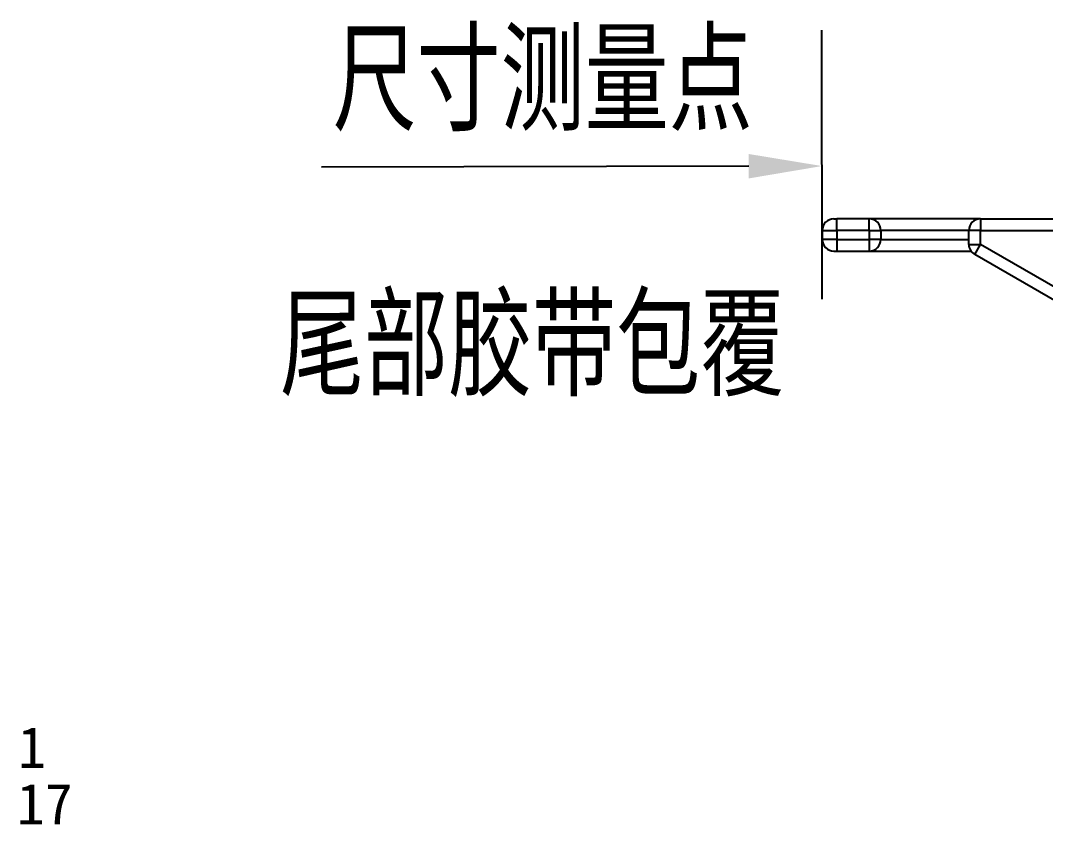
# Model space of a CAD drawing. Header units: inches. Extents: x 47316 to 59086, y 3141 to 11743.
# Drawn here: x 52160.53 to 52195.48, y 8801.11 to 8828.5 of the extents above; entities that cross this region are included whole.
import ezdxf

# ---------------------------------------------------------------- set-up
doc = ezdxf.new("R2010")
doc.units = ezdxf.units.IN
doc.header["$MEASUREMENT"] = 0
doc.styles.add('MtX_FangSong_GB2312', font='')
doc.styles.get('MtX_FangSong_GB2312').set_extended_font_data('FangSong_GB2312')

msp = doc.modelspace()

# ---------------------------------------------------------------- linework, layer by layer
at = {"color": 0, "lineweight": -2}
for p, q in [((52187.869, 8819.003), (52187.847, 8828.177)), ((52188.264, 8821.746), (52188.364, 8821.746)), ((52189.465, 8821.746), (52188.364, 8821.746)), ((52188.364, 8821.346), (52188.364, 8821.746)), ((52193.264, 8821.746), (52189.465, 8821.746)), ((52189.465, 8821.346), (52189.465, 8821.746)), ((52193.264, 8821.746), (52193.264, 8821.346)), ((52193.264, 8821.746), (52199.761, 8821.746)), ((52187.864, 8821.346), (52188.364, 8821.346)), ((52187.864, 8821.346), (52187.864, 8821.046)), ((52189.465, 8821.346), (52188.364, 8821.346)), ((52188.364, 8821.346), (52188.364, 8821.046)), ((52189.465, 8821.346), (52189.465, 8821.046)), ((52189.465, 8821.346), (52189.864, 8821.346)), ((52192.864, 8821.346), (52189.864, 8821.346)), ((52189.864, 8821.346), (52189.864, 8821.046)), ((52192.864, 8820.876), (52192.864, 8821.346)), ((52193.264, 8821.346), (52192.864, 8821.346)), ((52193.264, 8820.876), (52193.264, 8821.346)), ((52193.264, 8821.346), (52199.796, 8821.346)), ((52188.364, 8821.046), (52187.864, 8821.046)), ((52188.364, 8821.046), (52188.364, 8820.645)), ((52188.364, 8821.046), (52189.465, 8821.046)), ((52189.465, 8821.046), (52189.465, 8820.645)), ((52189.864, 8821.046), (52189.465, 8821.046)), ((52189.864, 8821.046), (52192.864, 8821.046)), ((52188.265, 8820.645), (52188.364, 8820.645)), ((52188.364, 8820.645), (52189.465, 8820.645)), ((52189.465, 8820.645), (52192.938, 8820.645)), ((52192.864, 8820.876), (52193.264, 8820.876)), ((52193.064, 8820.53), (52193.264, 8820.876)), ((52196.264, 8819.145), (52193.264, 8820.876)), ((52195.864, 8818.914), (52193.064, 8820.53))]:
    msp.add_line(p, q, dxfattribs=at)
at = {"color": 7, "lineweight": -2}
msp.add_line((52185.358, 8823.539), (52170.795, 8823.506), dxfattribs=at)
at = {"color": 0, "lineweight": -2}
for centre, start, end in [((52188.264, 8821.346), 90, 180), ((52189.465, 8821.346), 0, 90), ((52193.264, 8821.346), 90, 180), ((52188.264, 8821.046), 180, 270), ((52189.465, 8821.046), 270, 360), ((52193.264, 8820.876), 180, 240)]:
    msp.add_arc(centre, 0.4, start, end, dxfattribs=at)
at = {"color": 7, "lineweight": -2}
msp.add_solid([(52185.357, 8823.955), (52187.858, 8823.544), (52185.359, 8823.122)], dxfattribs=at)

# ---------------------------------------------------------------- texts
at = {"color": 0, "lineweight": -2, "style": 'MtX_FangSong_GB2312', "width": 0.7}
for s, p in [('尺寸测量点', (52171.175, 8825.065)), ('尾部胶带包覆', (52169.383, 8816.026))]:
    msp.add_text(s, height=3, rotation=0.0033, dxfattribs=at).set_placement(p)
at = {"color": 0, "lineweight": -2, "style": 'MtX_FangSong_GB2312'}
for s, p in [('1', (52160.444, 8803.034)), ('17', (52160.407, 8801.109))]:
    msp.add_text(s, height=1.4, dxfattribs=at).set_placement(p)

doc.saveas('drawing.dxf')
